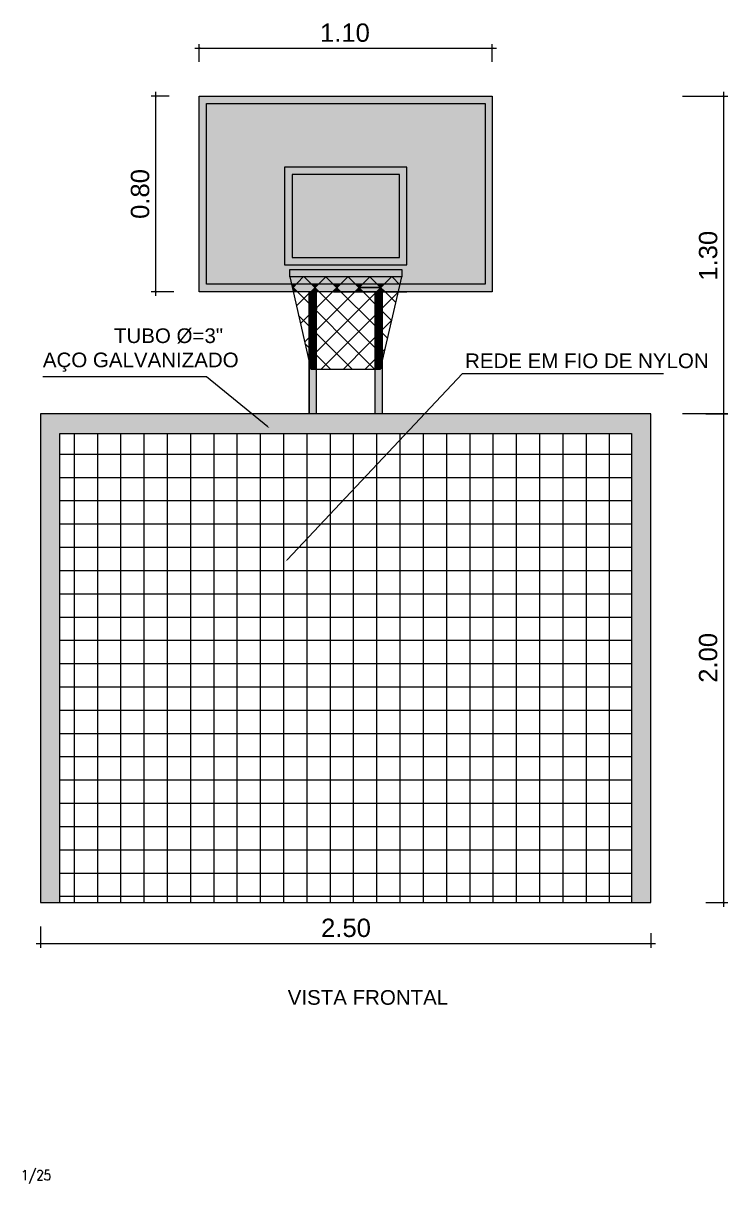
# Model space of a CAD drawing. Extents: x 3377 to 3790, y 1673 to 1846.
# Drawn here: x 3634.345 to 3637.229, y 1734.877 to 1739.627 of the extents above; entities that cross this region are included whole.
import ezdxf

# ---------------------------------------------------------------- set-up
doc = ezdxf.new("R2010")
doc.units = 0
doc.header["$LTSCALE"] = 2
for name, color, linetype in [('PDF10_0', 7, 'Continuous'), ('PDF10_A_Prancha', 7, 'Continuous'), ('PDF10_A_Texto', 7, 'Continuous'), ('PDF10_cor 1', 7, 'Continuous'), ('PDF10_COTAS', 7, 'Continuous'), ('PDF10_Text', 7, 'Continuous')]:
    doc.layers.add(name, color=color, linetype=linetype)
doc.layers.add('PDF10_13-CORTE', color=7, linetype='Continuous', true_color=0xe3e3e3)
doc.styles.add('PDF Arial', font='arial.ttf')

msp = doc.modelspace()

# ---------------------------------------------------------------- linework, layer by layer
at = {"layer": 'PDF10_0', "transparency": 33554559}
for points in [[(3635.0686, 1739.5293), (3635.0623, 1739.5208), (3635.0612, 1739.5219)], [(3635.0697, 1739.5282), (3635.0686, 1739.5293), (3635.0623, 1739.5208)], [(3636.2604, 1739.5219), (3636.2615, 1739.5208), (3636.2689, 1739.5293)], [(3636.2615, 1739.5208), (3636.2689, 1739.5293), (3636.2689, 1739.5282)], [(3634.8898, 1739.324), (3634.8908, 1739.325), (3634.8824, 1739.3324)], [(3634.8908, 1739.325), (3634.8824, 1739.3324), (3634.8834, 1739.3324)], [(3637.2151, 1739.324), (3637.2161, 1739.325), (3637.2077, 1739.3324)], [(3637.2161, 1739.325), (3637.2077, 1739.3324), (3637.2087, 1739.3324)], [(3634.8834, 1738.5323), (3634.8824, 1738.5323), (3634.8908, 1738.5249)], [(3634.8824, 1738.5323), (3634.8908, 1738.5249), (3634.8898, 1738.5249)], [(3637.2161, 1738.0253), (3637.2077, 1738.0317), (3637.2087, 1738.0327)], [(3637.2087, 1738.0327), (3637.2077, 1738.0317), (3637.2161, 1738.0253)], [(3637.2151, 1738.0242), (3637.2161, 1738.0253), (3637.2077, 1738.0317)], [(3637.2077, 1738.0317), (3637.2161, 1738.0253), (3637.2151, 1738.0242)], [(3637.2087, 1736.0323), (3637.2077, 1736.0313), (3637.2161, 1736.0249)], [(3637.2077, 1736.0313), (3637.2161, 1736.0249), (3637.2151, 1736.0239)], [(3634.4198, 1735.8641), (3634.4188, 1735.8651), (3634.4114, 1735.8566)], [(3634.4188, 1735.8651), (3634.4114, 1735.8566), (3634.4114, 1735.8566)], [(3636.9113, 1735.8566), (3636.9187, 1735.8651), (3636.9187, 1735.8641)]]:
    msp.add_solid(points, dxfattribs=at)
at = {"layer": 'PDF10_13-CORTE', "color": 7, "lineweight": 0}
for points in [[(3636.2646, 1738.528), (3635.0655, 1738.528), (3635.0655, 1739.3282), (3636.2646, 1739.3282)], [(3636.235, 1738.5587), (3635.0951, 1738.5587), (3635.0951, 1739.2986), (3636.235, 1739.2986)], [(3635.4147, 1738.6381), (3635.9154, 1738.6381), (3635.9154, 1739.0382), (3635.4147, 1739.0382)], [(3635.4454, 1738.6688), (3635.8847, 1738.6688), (3635.8847, 1739.0086), (3635.4454, 1739.0086)], [(3635.5153, 1738.528), (3635.5153, 1738.0285)], [(3636.8351, 1737.948), (3636.8351, 1736.0281), (3636.9145, 1736.0281), (3636.9145, 1738.0285), (3634.4156, 1738.0285), (3634.4156, 1736.0281), (3634.495, 1736.0281), (3634.495, 1737.948)]]:
    msp.add_lwpolyline(points, close=True, dxfattribs=at)
at = {"layer": 'PDF10_13-CORTE', "lineweight": 0}
for points in [[(3635.4486, 1738.545), (3635.4454, 1738.545), (3635.4486, 1738.545)], [(3635.4486, 1738.545), (3635.4454, 1738.545), (3635.4486, 1738.545)], [(3635.5386, 1738.545), (3635.5386, 1738.545), (3635.5386, 1738.545)], [(3635.5386, 1738.545), (3635.5386, 1738.545), (3635.5386, 1738.545)], [(3635.5386, 1738.545), (3635.5386, 1738.545), (3635.5386, 1738.545)], [(3635.5386, 1738.545), (3635.5386, 1738.545), (3635.5386, 1738.545)], [(3635.5407, 1738.5429), (3635.5386, 1738.545), (3635.5407, 1738.5429)], [(3635.6285, 1738.545), (3635.6285, 1738.545), (3635.6285, 1738.545)], [(3635.6285, 1738.545), (3635.6285, 1738.545), (3635.6285, 1738.545)], [(3635.6285, 1738.545), (3635.6285, 1738.545), (3635.6285, 1738.545)], [(3635.6285, 1738.545), (3635.6285, 1738.545), (3635.6285, 1738.545)], [(3635.6306, 1738.5429), (3635.6285, 1738.545), (3635.6306, 1738.5429)], [(3635.8085, 1738.545), (3635.7185, 1738.545), (3635.8085, 1738.545)], [(3635.8085, 1738.545), (3635.8085, 1738.545), (3635.8085, 1738.545)], [(3635.8085, 1738.545), (3635.8085, 1738.545), (3635.8085, 1738.545)], [(3635.8085, 1738.545), (3635.8085, 1738.545), (3635.8085, 1738.545)], [(3635.8085, 1738.545), (3635.8085, 1738.545), (3635.8085, 1738.545)], [(3635.8106, 1738.5429), (3635.8085, 1738.545), (3635.8106, 1738.5429)], [(3635.5449, 1738.4561), (3635.5449, 1738.4624), (3635.5449, 1738.4561)], [(3635.8085, 1738.4561), (3635.7852, 1738.4783), (3635.8085, 1738.4561)], [(3635.8148, 1738.4487), (3635.8021, 1738.4487), (3635.8148, 1738.4487)], [(3635.5386, 1738.2751), (3635.5153, 1738.2984), (3635.5386, 1738.2751)], [(3635.5449, 1738.2687), (3635.5322, 1738.2687), (3635.5449, 1738.2687)], [(3635.8148, 1738.2687), (3635.8021, 1738.2687), (3635.8148, 1738.2687)], [(3635.8148, 1738.2751), (3635.8148, 1738.2814), (3635.8148, 1738.2751)]]:
    msp.add_lwpolyline(points, dxfattribs=at)
for points in [[(3635.4486, 1738.545), (3635.4486, 1738.545), (3635.4486, 1738.545)], [(3635.5386, 1738.545), (3635.5386, 1738.545), (3635.5386, 1738.545)], [(3635.5386, 1738.545), (3635.5386, 1738.545), (3635.5386, 1738.545)], [(3635.6285, 1738.545), (3635.6285, 1738.545), (3635.6285, 1738.545)], [(3635.6285, 1738.545), (3635.6285, 1738.545), (3635.6285, 1738.545)], [(3635.8085, 1738.545), (3635.8085, 1738.545), (3635.8085, 1738.545)], [(3635.8085, 1738.545), (3635.8085, 1738.545), (3635.8085, 1738.545)], [(3635.5449, 1738.4624), (3635.5449, 1738.4624), (3635.5449, 1738.4624)], [(3635.7852, 1738.4783), (3635.7852, 1738.4783), (3635.7852, 1738.4783)], [(3635.8148, 1738.4487), (3635.8148, 1738.4487), (3635.8148, 1738.4487)], [(3635.5153, 1738.2984), (3635.5153, 1738.2984), (3635.5153, 1738.2984)], [(3635.5153, 1738.2518), (3635.5153, 1738.2518), (3635.5153, 1738.2518)], [(3635.8148, 1738.2687), (3635.8148, 1738.2687), (3635.8148, 1738.2687)]]:
    msp.add_lwpolyline(points, close=True, dxfattribs=at)
at = {"layer": 'PDF10_13-CORTE', "color": 7, "lineweight": 0}
for points in [[(3635.5449, 1738.0285), (3635.5449, 1738.528)], [(3635.6148, 1738.528), (3635.9154, 1738.528)], [(3635.7852, 1738.0285), (3635.7852, 1738.528)], [(3635.8148, 1738.0285), (3635.8148, 1738.528)], [(3634.5543, 1736.0281), (3634.5543, 1737.948)], [(3634.6495, 1736.0281), (3634.6495, 1737.948)], [(3634.7448, 1736.0281), (3634.7448, 1737.948)], [(3634.84, 1736.0281), (3634.84, 1737.948)], [(3634.9353, 1736.0281), (3634.9353, 1737.948)], [(3635.0305, 1736.0281), (3635.0305, 1737.948)], [(3635.1258, 1736.0281), (3635.1258, 1737.948)], [(3635.221, 1736.0281), (3635.221, 1737.948)], [(3635.3163, 1736.0281), (3635.3163, 1737.948)], [(3635.4116, 1736.0281), (3635.4116, 1737.948)], [(3635.5068, 1736.0281), (3635.5068, 1737.948)], [(3635.6021, 1736.0281), (3635.6021, 1737.948)], [(3635.6973, 1736.0281), (3635.6973, 1737.948)], [(3635.7926, 1736.0281), (3635.7926, 1737.948)], [(3635.8878, 1736.0281), (3635.8878, 1737.948)], [(3635.9831, 1736.0281), (3635.9831, 1737.948)], [(3636.0784, 1736.0281), (3636.0784, 1737.948)], [(3636.1736, 1736.0281), (3636.1736, 1737.948)], [(3636.2689, 1736.0281), (3636.2689, 1737.948)], [(3636.3641, 1736.0281), (3636.3641, 1737.948)], [(3636.4594, 1736.0281), (3636.4594, 1737.948)], [(3636.5546, 1736.0281), (3636.5546, 1737.948)], [(3636.6499, 1736.0281), (3636.6499, 1737.948)], [(3636.7451, 1736.0281), (3636.7451, 1737.948)], [(3636.8351, 1737.8623), (3634.495, 1737.8623)], [(3636.8351, 1737.7671), (3634.495, 1737.7671)], [(3636.8351, 1737.6718), (3634.495, 1737.6718)], [(3636.8351, 1737.5765), (3634.495, 1737.5765)], [(3636.8351, 1737.4813), (3634.495, 1737.4813)], [(3636.8351, 1737.386), (3634.495, 1737.386)], [(3636.8351, 1737.2908), (3634.495, 1737.2908)], [(3636.8351, 1737.1955), (3634.495, 1737.1955)], [(3636.8351, 1737.1003), (3634.495, 1737.1003)], [(3636.8351, 1737.005), (3634.495, 1737.005)], [(3636.8351, 1736.9098), (3634.495, 1736.9098)], [(3636.8351, 1736.8145), (3634.495, 1736.8145)], [(3636.8351, 1736.7192), (3634.495, 1736.7192)], [(3636.8351, 1736.624), (3634.495, 1736.624)], [(3636.8351, 1736.5287), (3634.495, 1736.5287)], [(3636.8351, 1736.4335), (3634.495, 1736.4335)], [(3636.8351, 1736.3382), (3634.495, 1736.3382)], [(3636.8351, 1736.243), (3634.495, 1736.243)], [(3636.8351, 1736.1477), (3634.495, 1736.1477)], [(3636.8351, 1736.0525), (3634.495, 1736.0525)], [(3634.495, 1736.0281), (3636.8351, 1736.0281)]]:
    msp.add_lwpolyline(points, dxfattribs=at)
at = {"layer": 'PDF10_13-CORTE', "transparency": 33554559}
for points in [[(3636.2646, 1739.3282), (3635.0655, 1739.3282), (3636.2646, 1739.2986)], [(3635.0655, 1739.3282), (3636.2646, 1739.2986), (3635.0655, 1739.2986)], [(3635.0951, 1739.2986), (3635.0655, 1739.2986), (3635.0951, 1738.5587)], [(3635.0655, 1739.2986), (3635.0951, 1738.5587), (3635.0655, 1738.5587)], [(3636.235, 1739.2986), (3635.0951, 1739.2986), (3636.235, 1738.5587)], [(3635.0951, 1739.2986), (3636.235, 1738.5587), (3635.0951, 1738.5587)], [(3636.2646, 1739.2986), (3636.235, 1739.2986), (3636.2646, 1738.5587)], [(3636.235, 1739.2986), (3636.2646, 1738.5587), (3636.235, 1738.5587)], [(3635.4433, 1738.5587), (3635.0655, 1738.5587), (3635.4454, 1738.5482)], [(3635.0655, 1738.5587), (3635.4454, 1738.5482), (3635.0655, 1738.5482)], [(3635.4454, 1738.5482), (3635.0655, 1738.5482), (3635.4454, 1738.546)], [(3635.0655, 1738.5482), (3635.4454, 1738.546), (3635.0655, 1738.546)], [(3635.4454, 1738.546), (3635.0655, 1738.546), (3635.4454, 1738.545)], [(3635.0655, 1738.546), (3635.4454, 1738.545), (3635.0655, 1738.545)], [(3635.0655, 1738.545), (3635.4454, 1738.545), (3635.4454, 1738.545)], [(3635.4454, 1738.545), (3635.4454, 1738.545), (3635.0655, 1738.545)], [(3635.4465, 1738.545), (3635.4465, 1738.545), (3635.0655, 1738.545)], [(3635.4465, 1738.545), (3635.0655, 1738.545), (3635.4454, 1738.545)], [(3635.4465, 1738.545), (3635.0655, 1738.545), (3635.4465, 1738.5429)], [(3635.0655, 1738.545), (3635.4465, 1738.5429), (3635.0655, 1738.5429)], [(3635.4465, 1738.5429), (3635.0655, 1738.5429), (3635.4497, 1738.528)], [(3635.0655, 1738.5429), (3635.4497, 1738.528), (3635.0655, 1738.528)], [(3635.4613, 1738.5587), (3635.4433, 1738.5587), (3635.4592, 1738.5566)], [(3635.4433, 1738.5587), (3635.4592, 1738.5566), (3635.4433, 1738.5566)], [(3635.4592, 1738.5566), (3635.4433, 1738.5566), (3635.4518, 1738.5482)], [(3635.4433, 1738.5566), (3635.4518, 1738.5482), (3635.4454, 1738.5482)], [(3635.4454, 1738.5482), (3635.4486, 1738.546), (3635.4454, 1738.546)], [(3635.4518, 1738.5482), (3635.4454, 1738.5482), (3635.4497, 1738.546)], [(3635.4454, 1738.5482), (3635.4497, 1738.546), (3635.4486, 1738.546)], [(3635.4486, 1738.546), (3635.4454, 1738.546), (3635.4486, 1738.545)], [(3635.4454, 1738.546), (3635.4486, 1738.545), (3635.4454, 1738.545)], [(3635.4454, 1738.545), (3635.4486, 1738.545), (3635.4486, 1738.545)], [(3635.4486, 1738.545), (3635.4486, 1738.545), (3635.4454, 1738.545)], [(3635.4454, 1738.545), (3635.4486, 1738.545), (3635.4486, 1738.545)], [(3635.4454, 1738.545), (3635.4486, 1738.545), (3635.4465, 1738.545)], [(3635.4465, 1738.545), (3635.4486, 1738.545), (3635.4465, 1738.5429)], [(3635.4486, 1738.545), (3635.4465, 1738.5429), (3635.4507, 1738.5429)], [(3635.4507, 1738.5429), (3635.4465, 1738.5429), (3635.4655, 1738.528)], [(3635.4465, 1738.5429), (3635.4655, 1738.528), (3635.4497, 1738.528)], [(3635.4497, 1738.546), (3635.5386, 1738.545), (3635.4486, 1738.545)], [(3635.4486, 1738.545), (3635.4486, 1738.545), (3635.4486, 1738.546)], [(3635.4486, 1738.545), (3635.4486, 1738.546), (3635.4497, 1738.546)], [(3635.4486, 1738.545), (3635.5386, 1738.545), (3635.5386, 1738.545)], [(3635.5386, 1738.545), (3635.5386, 1738.545), (3635.4486, 1738.545)], [(3635.4486, 1738.545), (3635.5386, 1738.545), (3635.5386, 1738.545)], [(3635.5386, 1738.545), (3635.5386, 1738.545), (3635.4486, 1738.545)], [(3635.4486, 1738.545), (3635.5386, 1738.545), (3635.5386, 1738.545)], [(3635.5386, 1738.545), (3635.5386, 1738.545), (3635.4486, 1738.545)], [(3635.5386, 1738.545), (3635.4486, 1738.545), (3635.5354, 1738.5429)], [(3635.4486, 1738.545), (3635.5354, 1738.5429), (3635.4507, 1738.5429)], [(3635.4518, 1738.5482), (3635.5375, 1738.546), (3635.4497, 1738.546)], [(3635.5375, 1738.546), (3635.4497, 1738.546), (3635.5386, 1738.545)], [(3635.5354, 1738.5429), (3635.4507, 1738.5429), (3635.5216, 1738.528)], [(3635.4507, 1738.5429), (3635.5216, 1738.528), (3635.4655, 1738.528)], [(3635.4592, 1738.5566), (3635.5354, 1738.5482), (3635.4518, 1738.5482)], [(3635.5354, 1738.5482), (3635.4518, 1738.5482), (3635.5375, 1738.546)], [(3635.4613, 1738.5587), (3635.5269, 1738.5566), (3635.4592, 1738.5566)], [(3635.5269, 1738.5566), (3635.4592, 1738.5566), (3635.5354, 1738.5482)], [(3635.5248, 1738.5587), (3635.4613, 1738.5587), (3635.5269, 1738.5566)], [(3635.5354, 1738.5429), (3635.5555, 1738.528), (3635.5216, 1738.528)], [(3635.5513, 1738.5587), (3635.5248, 1738.5587), (3635.5492, 1738.5566)], [(3635.5248, 1738.5587), (3635.5492, 1738.5566), (3635.5269, 1738.5566)], [(3635.5492, 1738.5566), (3635.5269, 1738.5566), (3635.5417, 1738.5482)], [(3635.5269, 1738.5566), (3635.5417, 1738.5482), (3635.5354, 1738.5482)], [(3635.5417, 1738.5482), (3635.5354, 1738.5482), (3635.5386, 1738.546)], [(3635.5354, 1738.5482), (3635.5386, 1738.546), (3635.5375, 1738.546)], [(3635.5386, 1738.545), (3635.5407, 1738.5429), (3635.5354, 1738.5429)], [(3635.5407, 1738.5429), (3635.5354, 1738.5429), (3635.5555, 1738.528)], [(3635.5386, 1738.545), (3635.5386, 1738.545), (3635.5375, 1738.546)], [(3635.5386, 1738.545), (3635.5375, 1738.546), (3635.5386, 1738.546)], [(3635.5417, 1738.5482), (3635.6285, 1738.546), (3635.5386, 1738.546)], [(3635.6285, 1738.546), (3635.5386, 1738.546), (3635.6285, 1738.545)], [(3635.5386, 1738.546), (3635.6285, 1738.545), (3635.5386, 1738.545)], [(3635.5386, 1738.545), (3635.6285, 1738.545), (3635.6285, 1738.545)], [(3635.6285, 1738.545), (3635.6285, 1738.545), (3635.5386, 1738.545)], [(3635.5386, 1738.545), (3635.6285, 1738.545), (3635.6285, 1738.545)], [(3635.6285, 1738.545), (3635.6285, 1738.545), (3635.5386, 1738.545)], [(3635.5386, 1738.545), (3635.6285, 1738.545), (3635.6285, 1738.545)], [(3635.6285, 1738.545), (3635.6285, 1738.545), (3635.5386, 1738.545)], [(3635.5386, 1738.545), (3635.6285, 1738.545), (3635.6285, 1738.545)], [(3635.6285, 1738.545), (3635.6285, 1738.545), (3635.5386, 1738.545)], [(3635.6285, 1738.545), (3635.5386, 1738.545), (3635.6254, 1738.5429)], [(3635.5386, 1738.545), (3635.6254, 1738.5429), (3635.5407, 1738.5429)], [(3635.6254, 1738.5429), (3635.5407, 1738.5429), (3635.6116, 1738.528)], [(3635.5407, 1738.5429), (3635.6116, 1738.528), (3635.5555, 1738.528)], [(3635.5492, 1738.5566), (3635.6254, 1738.5482), (3635.5417, 1738.5482)], [(3635.6254, 1738.5482), (3635.5417, 1738.5482), (3635.6285, 1738.546)], [(3635.5513, 1738.5587), (3635.6169, 1738.5566), (3635.5492, 1738.5566)], [(3635.6169, 1738.5566), (3635.5492, 1738.5566), (3635.6254, 1738.5482)], [(3635.6148, 1738.5587), (3635.5513, 1738.5587), (3635.6169, 1738.5566)], [(3635.6254, 1738.5429), (3635.6455, 1738.528), (3635.6116, 1738.528)], [(3635.6412, 1738.5587), (3635.6148, 1738.5587), (3635.6391, 1738.5566)], [(3635.6148, 1738.5587), (3635.6391, 1738.5566), (3635.6169, 1738.5566)], [(3635.6391, 1738.5566), (3635.6169, 1738.5566), (3635.6317, 1738.5482)], [(3635.6169, 1738.5566), (3635.6317, 1738.5482), (3635.6254, 1738.5482)], [(3635.6285, 1738.546), (3635.6285, 1738.546), (3635.6254, 1738.5482)], [(3635.6285, 1738.546), (3635.6254, 1738.5482), (3635.6317, 1738.5482)], [(3635.6285, 1738.545), (3635.6306, 1738.5429), (3635.6254, 1738.5429)], [(3635.6306, 1738.5429), (3635.6254, 1738.5429), (3635.6455, 1738.528)], [(3635.6317, 1738.5482), (3635.7185, 1738.546), (3635.6285, 1738.546)], [(3635.7185, 1738.546), (3635.6285, 1738.546), (3635.7185, 1738.545)], [(3635.6285, 1738.546), (3635.7185, 1738.545), (3635.6285, 1738.545)], [(3635.6285, 1738.546), (3635.6285, 1738.545), (3635.6285, 1738.545)], [(3635.6285, 1738.545), (3635.6285, 1738.545), (3635.6285, 1738.546)], [(3635.6285, 1738.545), (3635.7185, 1738.545), (3635.7185, 1738.545)], [(3635.7185, 1738.545), (3635.7185, 1738.545), (3635.6285, 1738.545)], [(3635.6285, 1738.545), (3635.7185, 1738.545), (3635.7185, 1738.545)], [(3635.7185, 1738.545), (3635.7185, 1738.545), (3635.6285, 1738.545)], [(3635.6285, 1738.545), (3635.7185, 1738.545), (3635.7185, 1738.545)], [(3635.7185, 1738.545), (3635.7185, 1738.545), (3635.6285, 1738.545)], [(3635.7185, 1738.545), (3635.6285, 1738.545), (3635.7164, 1738.5429)], [(3635.6285, 1738.545), (3635.7164, 1738.5429), (3635.6306, 1738.5429)], [(3635.7164, 1738.5429), (3635.6306, 1738.5429), (3635.7016, 1738.528)], [(3635.6306, 1738.5429), (3635.7016, 1738.528), (3635.6455, 1738.528)], [(3635.6412, 1738.5587), (3635.7164, 1738.5482), (3635.6317, 1738.5482)], [(3635.7164, 1738.5482), (3635.6317, 1738.5482), (3635.7185, 1738.546)], [(3635.7058, 1738.5587), (3635.6412, 1738.5587), (3635.7164, 1738.5482)], [(3635.7164, 1738.5429), (3635.7354, 1738.528), (3635.7016, 1738.528)], [(3635.7323, 1738.5587), (3635.7058, 1738.5587), (3635.7217, 1738.5482)], [(3635.7058, 1738.5587), (3635.7217, 1738.5482), (3635.7164, 1738.5482)], [(3635.7164, 1738.5482), (3635.7217, 1738.5482), (3635.7185, 1738.546)], [(3635.7185, 1738.545), (3635.7217, 1738.5429), (3635.7164, 1738.5429)], [(3635.7217, 1738.5429), (3635.7164, 1738.5429), (3635.7354, 1738.528)], [(3635.7217, 1738.5482), (3635.8085, 1738.546), (3635.7185, 1738.546)], [(3635.7185, 1738.546), (3635.7185, 1738.545), (3635.7185, 1738.545)], [(3635.8085, 1738.546), (3635.7185, 1738.546), (3635.8085, 1738.545)], [(3635.7185, 1738.546), (3635.8085, 1738.545), (3635.7185, 1738.545)], [(3635.7185, 1738.545), (3635.8085, 1738.545), (3635.7196, 1738.545)], [(3635.7185, 1738.545), (3635.7196, 1738.545), (3635.7196, 1738.545)], [(3635.7196, 1738.545), (3635.7196, 1738.545), (3635.7185, 1738.545)], [(3635.7185, 1738.545), (3635.7196, 1738.545), (3635.7196, 1738.545)], [(3635.7196, 1738.545), (3635.7196, 1738.545), (3635.7185, 1738.545)], [(3635.7196, 1738.545), (3635.7185, 1738.545), (3635.7217, 1738.5429)], [(3635.7196, 1738.545), (3635.8085, 1738.545), (3635.8085, 1738.545)], [(3635.8085, 1738.545), (3635.8085, 1738.545), (3635.7196, 1738.545)], [(3635.7196, 1738.545), (3635.8085, 1738.545), (3635.8085, 1738.545)], [(3635.8085, 1738.545), (3635.8085, 1738.545), (3635.7196, 1738.545)], [(3635.7196, 1738.545), (3635.8085, 1738.545), (3635.8085, 1738.545)], [(3635.8085, 1738.545), (3635.8085, 1738.545), (3635.7196, 1738.545)], [(3635.8085, 1738.545), (3635.7196, 1738.545), (3635.8063, 1738.5429)], [(3635.7196, 1738.545), (3635.8063, 1738.5429), (3635.7217, 1738.5429)], [(3635.7291, 1738.5566), (3635.8053, 1738.5482), (3635.7217, 1738.5482)], [(3635.8053, 1738.5482), (3635.7217, 1738.5482), (3635.8085, 1738.546)], [(3635.8063, 1738.5429), (3635.7217, 1738.5429), (3635.7915, 1738.528)], [(3635.7217, 1738.5429), (3635.7915, 1738.528), (3635.7354, 1738.528)], [(3635.7323, 1738.5587), (3635.7968, 1738.5566), (3635.7291, 1738.5566)], [(3635.7968, 1738.5566), (3635.7291, 1738.5566), (3635.8053, 1738.5482)], [(3635.7947, 1738.5587), (3635.7323, 1738.5587), (3635.7968, 1738.5566)], [(3635.8063, 1738.5429), (3635.8254, 1738.528), (3635.7915, 1738.528)], [(3635.8222, 1738.5587), (3635.7947, 1738.5587), (3635.819, 1738.5566)], [(3635.7947, 1738.5587), (3635.819, 1738.5566), (3635.7968, 1738.5566)], [(3635.8085, 1738.545), (3635.8085, 1738.545), (3635.7968, 1738.5566)], [(3635.8085, 1738.545), (3635.7968, 1738.5566), (3635.819, 1738.5566)], [(3635.8085, 1738.545), (3635.8106, 1738.5429), (3635.8063, 1738.5429)], [(3635.8106, 1738.5429), (3635.8063, 1738.5429), (3635.8254, 1738.528)], [(3635.8116, 1738.5482), (3635.8847, 1738.545), (3635.8085, 1738.545)], [(3635.8085, 1738.545), (3635.8847, 1738.545), (3635.8847, 1738.545)], [(3635.8847, 1738.545), (3635.8847, 1738.545), (3635.8085, 1738.545)], [(3635.8085, 1738.545), (3635.8847, 1738.545), (3635.8847, 1738.545)], [(3635.8847, 1738.545), (3635.8847, 1738.545), (3635.8085, 1738.545)], [(3635.8085, 1738.545), (3635.8847, 1738.545), (3635.8847, 1738.545)], [(3635.8847, 1738.545), (3635.8847, 1738.545), (3635.8085, 1738.545)], [(3635.8836, 1738.545), (3635.8836, 1738.545), (3635.8085, 1738.545)], [(3635.8836, 1738.545), (3635.8085, 1738.545), (3635.8847, 1738.545)], [(3635.8836, 1738.545), (3635.8085, 1738.545), (3635.8836, 1738.5429)], [(3635.8085, 1738.545), (3635.8836, 1738.5429), (3635.8106, 1738.5429)], [(3635.8836, 1738.5429), (3635.8106, 1738.5429), (3635.8804, 1738.528)], [(3635.8106, 1738.5429), (3635.8804, 1738.528), (3635.8254, 1738.528)], [(3635.819, 1738.5566), (3635.8847, 1738.5482), (3635.8116, 1738.5482)], [(3635.8847, 1738.5482), (3635.8116, 1738.5482), (3635.8847, 1738.545)], [(3635.8222, 1738.5587), (3635.8868, 1738.5566), (3635.819, 1738.5566)], [(3635.8868, 1738.5566), (3635.819, 1738.5566), (3635.8847, 1738.5482)], [(3635.8847, 1738.5587), (3635.8222, 1738.5587), (3635.8868, 1738.5566)], [(3635.8847, 1738.5482), (3636.2646, 1738.528), (3635.8804, 1738.528)], [(3635.8868, 1738.5566), (3636.2646, 1738.5482), (3635.8847, 1738.5482)], [(3636.2646, 1738.5482), (3635.8847, 1738.5482), (3636.2646, 1738.528)], [(3636.2646, 1738.5587), (3635.8868, 1738.5587), (3636.2646, 1738.5566)], [(3635.8868, 1738.5587), (3636.2646, 1738.5566), (3635.8868, 1738.5566)], [(3636.2646, 1738.5566), (3635.8868, 1738.5566), (3636.2646, 1738.5482)], [(3635.5153, 1738.528), (3635.5216, 1738.528), (3635.5153, 1738.5228)], [(3635.5216, 1738.528), (3635.5449, 1738.5228), (3635.5153, 1738.5228)], [(3635.5449, 1738.5228), (3635.5153, 1738.5228), (3635.5449, 1738.4783)], [(3635.5153, 1738.5228), (3635.5449, 1738.4783), (3635.5153, 1738.4783)], [(3635.5449, 1738.528), (3635.5216, 1738.528), (3635.5449, 1738.5228)], [(3635.7915, 1738.528), (3635.8148, 1738.5228), (3635.7852, 1738.5228)], [(3635.7852, 1738.5228), (3635.7852, 1738.5228), (3635.7852, 1738.528)], [(3635.7852, 1738.5228), (3635.7852, 1738.528), (3635.7915, 1738.528)], [(3635.7852, 1738.5228), (3635.7852, 1738.5217), (3635.7852, 1738.5217)], [(3635.8148, 1738.5228), (3635.7852, 1738.5228), (3635.8148, 1738.5217)], [(3635.7852, 1738.5228), (3635.8148, 1738.5217), (3635.7852, 1738.5217)], [(3635.8148, 1738.5217), (3635.7852, 1738.5217), (3635.8148, 1738.4783)], [(3635.7852, 1738.5217), (3635.8148, 1738.4783), (3635.7852, 1738.4783)], [(3635.8148, 1738.528), (3635.7915, 1738.528), (3635.8148, 1738.5228)], [(3635.5153, 1738.4783), (3635.5312, 1738.4624), (3635.5153, 1738.4624)], [(3635.5449, 1738.4783), (3635.5153, 1738.4783), (3635.5449, 1738.4624)], [(3635.5153, 1738.4783), (3635.5449, 1738.4624), (3635.5312, 1738.4624)], [(3635.5153, 1738.4624), (3635.5312, 1738.4624), (3635.5312, 1738.4624)], [(3635.5312, 1738.4624), (3635.5312, 1738.4624), (3635.5153, 1738.4624)], [(3635.5312, 1738.4624), (3635.5153, 1738.4624), (3635.5386, 1738.4561)], [(3635.5153, 1738.4624), (3635.5386, 1738.4561), (3635.5153, 1738.4561)], [(3635.5386, 1738.4561), (3635.5153, 1738.4561), (3635.5375, 1738.455)], [(3635.5153, 1738.4561), (3635.5375, 1738.455), (3635.5153, 1738.455)], [(3635.5375, 1738.455), (3635.5153, 1738.455), (3635.5312, 1738.4487)], [(3635.5153, 1738.455), (3635.5312, 1738.4487), (3635.5153, 1738.4487)], [(3635.5153, 1738.4487), (3635.5312, 1738.4487), (3635.5153, 1738.4328)], [(3635.5312, 1738.4487), (3635.5449, 1738.4328), (3635.5153, 1738.4328)], [(3635.5449, 1738.4624), (3635.5312, 1738.4624), (3635.5386, 1738.4561)], [(3635.5312, 1738.4624), (3635.5449, 1738.4624), (3635.5449, 1738.4624)], [(3635.5449, 1738.4624), (3635.5449, 1738.4624), (3635.5312, 1738.4624)], [(3635.5375, 1738.455), (3635.5449, 1738.4487), (3635.5312, 1738.4487)], [(3635.5312, 1738.4487), (3635.5449, 1738.4487), (3635.5449, 1738.4487)], [(3635.5449, 1738.4487), (3635.5449, 1738.4487), (3635.5312, 1738.4487)], [(3635.5449, 1738.4487), (3635.5312, 1738.4487), (3635.5449, 1738.4328)], [(3635.5386, 1738.4561), (3635.5386, 1738.455), (3635.5375, 1738.455)], [(3635.5386, 1738.455), (3635.5375, 1738.455), (3635.5449, 1738.4487)], [(3635.5449, 1738.4624), (3635.5449, 1738.4561), (3635.5386, 1738.4561)], [(3635.5449, 1738.4561), (3635.5386, 1738.4561), (3635.5449, 1738.455)], [(3635.5386, 1738.4561), (3635.5449, 1738.455), (3635.5386, 1738.455)], [(3635.5386, 1738.455), (3635.5449, 1738.455), (3635.5449, 1738.4487)], [(3635.7852, 1738.4783), (3635.8148, 1738.4783), (3635.8148, 1738.4783)], [(3635.8148, 1738.4783), (3635.8148, 1738.4783), (3635.7852, 1738.4783)], [(3635.8148, 1738.4783), (3635.7852, 1738.4783), (3635.8148, 1738.4624)], [(3635.7852, 1738.4783), (3635.8148, 1738.4624), (3635.8021, 1738.4624)], [(3635.7852, 1738.4783), (3635.8085, 1738.4561), (3635.7852, 1738.4561)], [(3635.8085, 1738.4561), (3635.7852, 1738.4561), (3635.8085, 1738.455)], [(3635.7852, 1738.4561), (3635.8085, 1738.455), (3635.7852, 1738.455)], [(3635.8085, 1738.455), (3635.7852, 1738.455), (3635.8021, 1738.4487)], [(3635.7852, 1738.455), (3635.8021, 1738.4487), (3635.7852, 1738.4487)], [(3635.8011, 1738.4487), (3635.8011, 1738.4487), (3635.7852, 1738.4487)], [(3635.8011, 1738.4487), (3635.7852, 1738.4487), (3635.8021, 1738.4487)], [(3635.8011, 1738.4487), (3635.7852, 1738.4487), (3635.7862, 1738.4328)], [(3635.7852, 1738.4487), (3635.7862, 1738.4328), (3635.7852, 1738.4328)], [(3635.8011, 1738.4487), (3635.8148, 1738.4328), (3635.7862, 1738.4328)], [(3635.8021, 1738.4487), (3635.8148, 1738.4487), (3635.8011, 1738.4487)], [(3635.8148, 1738.4487), (3635.8011, 1738.4487), (3635.8148, 1738.4328)], [(3635.8085, 1738.4561), (3635.8085, 1738.4561), (3635.8021, 1738.4624)], [(3635.8085, 1738.4561), (3635.8021, 1738.4624), (3635.8148, 1738.4624)], [(3635.8085, 1738.455), (3635.8148, 1738.4487), (3635.8021, 1738.4487)], [(3635.8148, 1738.4624), (3635.8148, 1738.4561), (3635.8085, 1738.4561)], [(3635.8085, 1738.4561), (3635.8085, 1738.455), (3635.8085, 1738.455)], [(3635.8148, 1738.4561), (3635.8085, 1738.4561), (3635.8148, 1738.455)], [(3635.8085, 1738.4561), (3635.8148, 1738.455), (3635.8085, 1738.455)], [(3635.8148, 1738.455), (3635.8085, 1738.455), (3635.8148, 1738.4487)], [(3635.8085, 1738.455), (3635.8148, 1738.4487), (3635.8148, 1738.4487)], [(3635.5449, 1738.4328), (3635.5153, 1738.4328), (3635.5449, 1738.3883)], [(3635.5153, 1738.4328), (3635.5449, 1738.3883), (3635.5153, 1738.3883)], [(3635.7852, 1738.4328), (3635.7862, 1738.4328), (3635.7852, 1738.4317)], [(3635.7862, 1738.4328), (3635.8148, 1738.4317), (3635.7852, 1738.4317)], [(3635.8148, 1738.4317), (3635.7852, 1738.4317), (3635.8148, 1738.3894)], [(3635.7852, 1738.4317), (3635.8148, 1738.3894), (3635.7852, 1738.3894)], [(3635.8148, 1738.4328), (3635.7862, 1738.4328), (3635.8148, 1738.4317)], [(3635.5153, 1738.3883), (3635.5301, 1738.3735), (3635.5153, 1738.3735)], [(3635.5449, 1738.3883), (3635.5153, 1738.3883), (3635.5449, 1738.3735)], [(3635.5153, 1738.3883), (3635.5449, 1738.3735), (3635.5301, 1738.3735)], [(3635.5301, 1738.3735), (3635.5153, 1738.3735), (3635.5312, 1738.3714)], [(3635.5153, 1738.3735), (3635.5312, 1738.3714), (3635.5153, 1738.3714)], [(3635.5312, 1738.3714), (3635.5153, 1738.3714), (3635.5375, 1738.3661)], [(3635.5153, 1738.3714), (3635.5375, 1738.3661), (3635.5153, 1738.3661)], [(3635.5375, 1738.3661), (3635.5153, 1738.3661), (3635.5386, 1738.3651)], [(3635.5153, 1738.3661), (3635.5386, 1738.3651), (3635.5153, 1738.3651)], [(3635.5386, 1738.3651), (3635.5153, 1738.3651), (3635.5333, 1738.3598)], [(3635.5153, 1738.3651), (3635.5333, 1738.3598), (3635.5153, 1738.3598)], [(3635.5333, 1738.3598), (3635.5153, 1738.3598), (3635.5312, 1738.3576)], [(3635.5153, 1738.3598), (3635.5312, 1738.3576), (3635.5153, 1738.3576)], [(3635.5312, 1738.3576), (3635.5153, 1738.3576), (3635.5163, 1738.3428)], [(3635.5153, 1738.3576), (3635.5163, 1738.3428), (3635.5153, 1738.3428)], [(3635.5312, 1738.3576), (3635.5449, 1738.3428), (3635.5163, 1738.3428)], [(3635.5449, 1738.3735), (3635.5301, 1738.3735), (3635.5449, 1738.3714)], [(3635.5301, 1738.3735), (3635.5449, 1738.3714), (3635.5312, 1738.3714)], [(3635.5449, 1738.3714), (3635.5312, 1738.3714), (3635.5396, 1738.3661)], [(3635.5312, 1738.3714), (3635.5396, 1738.3661), (3635.5375, 1738.3661)], [(3635.5333, 1738.3598), (3635.5449, 1738.3576), (3635.5312, 1738.3576)], [(3635.5449, 1738.3576), (3635.5312, 1738.3576), (3635.5449, 1738.3428)], [(3635.5386, 1738.3651), (3635.5439, 1738.3598), (3635.5333, 1738.3598)], [(3635.5439, 1738.3598), (3635.5333, 1738.3598), (3635.5449, 1738.3576)], [(3635.5375, 1738.3661), (3635.5396, 1738.3661), (3635.5386, 1738.3651)], [(3635.5396, 1738.3661), (3635.5449, 1738.3651), (3635.5386, 1738.3651)], [(3635.5449, 1738.3651), (3635.5386, 1738.3651), (3635.5449, 1738.3598)], [(3635.5386, 1738.3651), (3635.5449, 1738.3598), (3635.5439, 1738.3598)], [(3635.5449, 1738.3714), (3635.5449, 1738.3661), (3635.5396, 1738.3661)], [(3635.5449, 1738.3661), (3635.5396, 1738.3661), (3635.5449, 1738.3651)], [(3635.5439, 1738.3598), (3635.5449, 1738.3598), (3635.5449, 1738.3576)], [(3635.7852, 1738.3894), (3635.7862, 1738.3883), (3635.7852, 1738.3883)], [(3635.8148, 1738.3894), (3635.7852, 1738.3894), (3635.8148, 1738.3883)], [(3635.7852, 1738.3894), (3635.8148, 1738.3883), (3635.7862, 1738.3883)], [(3635.7862, 1738.3883), (3635.7852, 1738.3883), (3635.8011, 1738.3735)], [(3635.7852, 1738.3883), (3635.8011, 1738.3735), (3635.7852, 1738.3735)], [(3635.8011, 1738.3735), (3635.7852, 1738.3735), (3635.8032, 1738.3714)], [(3635.7852, 1738.3735), (3635.8032, 1738.3714), (3635.7852, 1738.3714)], [(3635.8032, 1738.3714), (3635.7852, 1738.3714), (3635.8085, 1738.3661)], [(3635.7852, 1738.3714), (3635.8085, 1738.3661), (3635.7852, 1738.3661)], [(3635.8085, 1738.3661), (3635.7852, 1738.3661), (3635.8074, 1738.3651)], [(3635.7852, 1738.3661), (3635.8074, 1738.3651), (3635.7852, 1738.3651)], [(3635.8074, 1738.3651), (3635.7852, 1738.3651), (3635.8021, 1738.3598)], [(3635.7852, 1738.3651), (3635.8021, 1738.3598), (3635.7852, 1738.3598)], [(3635.8021, 1738.3598), (3635.7852, 1738.3598), (3635.8, 1738.3576)], [(3635.7852, 1738.3598), (3635.8, 1738.3576), (3635.7852, 1738.3576)], [(3635.7852, 1738.3576), (3635.8, 1738.3576), (3635.7852, 1738.3428)], [(3635.8, 1738.3576), (3635.8148, 1738.3428), (3635.7852, 1738.3428)], [(3635.8148, 1738.3883), (3635.7862, 1738.3883), (3635.8148, 1738.3735)], [(3635.7862, 1738.3883), (3635.8148, 1738.3735), (3635.8011, 1738.3735)], [(3635.8021, 1738.3598), (3635.8148, 1738.3576), (3635.8, 1738.3576)], [(3635.8148, 1738.3576), (3635.8, 1738.3576), (3635.8148, 1738.3428)], [(3635.8011, 1738.3735), (3635.8032, 1738.3714), (3635.8138, 1738.3714)], [(3635.8011, 1738.3735), (3635.8148, 1738.3735), (3635.8138, 1738.3714)], [(3635.8074, 1738.3651), (3635.8148, 1738.3598), (3635.8021, 1738.3598)], [(3635.8148, 1738.3598), (3635.8021, 1738.3598), (3635.8148, 1738.3576)], [(3635.8032, 1738.3714), (3635.8138, 1738.3714), (3635.8085, 1738.3661)], [(3635.8085, 1738.3661), (3635.8095, 1738.3651), (3635.8074, 1738.3651)], [(3635.8095, 1738.3651), (3635.8074, 1738.3651), (3635.8148, 1738.3598)], [(3635.8138, 1738.3714), (3635.8148, 1738.3661), (3635.8085, 1738.3661)], [(3635.8085, 1738.3661), (3635.8095, 1738.3651), (3635.8148, 1738.3651)], [(3635.8085, 1738.3661), (3635.8148, 1738.3661), (3635.8148, 1738.3651)], [(3635.8095, 1738.3651), (3635.8148, 1738.3651), (3635.8148, 1738.3598)], [(3635.8148, 1738.3735), (3635.8148, 1738.3714), (3635.8138, 1738.3714)], [(3635.8148, 1738.3714), (3635.8138, 1738.3714), (3635.8148, 1738.3661)], [(3635.5153, 1738.3428), (3635.5163, 1738.3428), (3635.5153, 1738.3418)], [(3635.5163, 1738.3428), (3635.5449, 1738.3418), (3635.5153, 1738.3418)], [(3635.5449, 1738.3418), (3635.5153, 1738.3418), (3635.5449, 1738.2984)], [(3635.5153, 1738.3418), (3635.5449, 1738.2984), (3635.5153, 1738.2984)], [(3635.5153, 1738.2984), (3635.5449, 1738.2984), (3635.5449, 1738.2984)], [(3635.5449, 1738.2984), (3635.5449, 1738.2984), (3635.5153, 1738.2984)], [(3635.5449, 1738.2984), (3635.5153, 1738.2984), (3635.5449, 1738.2814)], [(3635.5153, 1738.2984), (3635.5449, 1738.2814), (3635.5322, 1738.2814)], [(3635.5153, 1738.2984), (3635.5386, 1738.2751), (3635.5153, 1738.2751)], [(3635.5449, 1738.3428), (3635.5163, 1738.3428), (3635.5449, 1738.3418)], [(3635.8148, 1738.3428), (3635.7852, 1738.3428), (3635.8148, 1738.2984)], [(3635.7852, 1738.3428), (3635.8148, 1738.2984), (3635.7852, 1738.2984)], [(3635.7852, 1738.2984), (3635.8011, 1738.2825), (3635.7852, 1738.2825)], [(3635.8148, 1738.2984), (3635.7852, 1738.2984), (3635.8148, 1738.2825)], [(3635.7852, 1738.2984), (3635.8148, 1738.2825), (3635.8011, 1738.2825)], [(3635.5386, 1738.2751), (3635.5153, 1738.2751), (3635.5322, 1738.2687)], [(3635.5153, 1738.2751), (3635.5322, 1738.2687), (3635.5153, 1738.2687)], [(3635.5312, 1738.2687), (3635.5312, 1738.2687), (3635.5153, 1738.2687)], [(3635.5312, 1738.2687), (3635.5153, 1738.2687), (3635.5322, 1738.2687)], [(3635.5312, 1738.2687), (3635.5449, 1738.2518), (3635.5153, 1738.2518)], [(3635.5153, 1738.2518), (3635.5153, 1738.2518), (3635.5153, 1738.2687)], [(3635.5153, 1738.2518), (3635.5153, 1738.2687), (3635.5312, 1738.2687)], [(3635.5153, 1738.2518), (3635.5449, 1738.2518), (3635.5449, 1738.2518)], [(3635.5449, 1738.2518), (3635.5449, 1738.2518), (3635.5153, 1738.2518)], [(3635.5449, 1738.2518), (3635.5153, 1738.2518), (3635.5449, 1738.2391)], [(3635.5153, 1738.2518), (3635.5449, 1738.2391), (3635.5153, 1738.2391)], [(3635.5322, 1738.2687), (3635.5449, 1738.2687), (3635.5312, 1738.2687)], [(3635.5449, 1738.2687), (3635.5312, 1738.2687), (3635.5449, 1738.2518)], [(3635.5322, 1738.2814), (3635.5449, 1738.2814), (3635.5386, 1738.2751)], [(3635.5386, 1738.2751), (3635.5449, 1738.2687), (3635.5322, 1738.2687)], [(3635.5449, 1738.2814), (3635.5386, 1738.2751), (3635.5449, 1738.2751)], [(3635.5449, 1738.2751), (3635.5386, 1738.2751), (3635.5449, 1738.2687)], [(3635.8011, 1738.2825), (3635.7852, 1738.2825), (3635.8021, 1738.2814)], [(3635.7852, 1738.2825), (3635.8021, 1738.2814), (3635.7852, 1738.2814)], [(3635.8021, 1738.2814), (3635.7852, 1738.2814), (3635.8085, 1738.2751)], [(3635.7852, 1738.2814), (3635.8085, 1738.2751), (3635.7852, 1738.2751)], [(3635.8085, 1738.2751), (3635.7852, 1738.2751), (3635.8011, 1738.2687)], [(3635.7852, 1738.2751), (3635.8011, 1738.2687), (3635.7852, 1738.2687)], [(3635.7852, 1738.2687), (3635.8011, 1738.2687), (3635.7852, 1738.2518)], [(3635.8011, 1738.2687), (3635.8148, 1738.2518), (3635.7852, 1738.2518)], [(3635.8148, 1738.2518), (3635.7852, 1738.2518), (3635.8148, 1738.2455)], [(3635.7852, 1738.2518), (3635.8148, 1738.2455), (3635.7852, 1738.2455)], [(3635.8011, 1738.2825), (3635.8021, 1738.2814), (3635.8148, 1738.2814)], [(3635.8011, 1738.2825), (3635.8148, 1738.2825), (3635.8148, 1738.2814)], [(3635.8021, 1738.2687), (3635.8148, 1738.2687), (3635.8011, 1738.2687)], [(3635.8148, 1738.2687), (3635.8011, 1738.2687), (3635.8148, 1738.2518)], [(3635.8021, 1738.2814), (3635.8148, 1738.2814), (3635.8085, 1738.2751)], [(3635.8085, 1738.2751), (3635.8148, 1738.2687), (3635.8021, 1738.2687)], [(3635.8148, 1738.2814), (3635.8148, 1738.2751), (3635.8085, 1738.2751)], [(3635.8148, 1738.2751), (3635.8085, 1738.2751), (3635.8148, 1738.2687)], [(3635.8085, 1738.2751), (3635.8148, 1738.2687), (3635.8148, 1738.2687)], [(3635.8148, 1738.2825), (3635.8148, 1738.2814), (3635.8148, 1738.2814)], [(3635.5153, 1738.2391), (3635.5216, 1738.2116), (3635.5153, 1738.2116)], [(3635.5449, 1738.2391), (3635.5153, 1738.2391), (3635.5449, 1738.2116)], [(3635.5153, 1738.2391), (3635.5449, 1738.2116), (3635.5216, 1738.2116)], [(3635.5449, 1738.2116), (3635.5153, 1738.2116), (3635.5449, 1738.0285)], [(3635.5153, 1738.2116), (3635.5449, 1738.0285), (3635.5153, 1738.0285)], [(3635.8148, 1738.2455), (3635.7852, 1738.2455), (3635.8138, 1738.2391)], [(3635.7852, 1738.2455), (3635.8138, 1738.2391), (3635.7852, 1738.2391)], [(3635.8138, 1738.2391), (3635.7852, 1738.2391), (3635.8074, 1738.2116)], [(3635.7852, 1738.2391), (3635.8074, 1738.2116), (3635.7852, 1738.2116)], [(3635.8148, 1738.2116), (3635.7852, 1738.2116), (3635.8148, 1738.0285)], [(3635.7852, 1738.2116), (3635.8148, 1738.0285), (3635.7852, 1738.0285)], [(3635.8138, 1738.2391), (3635.8148, 1738.2116), (3635.8074, 1738.2116)], [(3635.8148, 1738.2455), (3635.8148, 1738.2391), (3635.8138, 1738.2391)], [(3635.8148, 1738.2391), (3635.8138, 1738.2391), (3635.8148, 1738.2116)], [(3636.9145, 1738.0285), (3634.4156, 1738.0285), (3636.9145, 1737.948)], [(3634.4156, 1738.0285), (3636.9145, 1737.948), (3634.4156, 1737.948)], [(3634.495, 1737.948), (3634.4156, 1737.948), (3634.495, 1736.0281)], [(3634.4156, 1737.948), (3634.495, 1736.0281), (3634.4156, 1736.0281)], [(3636.9145, 1737.948), (3636.8351, 1737.948), (3636.9145, 1736.0281)], [(3636.8351, 1737.948), (3636.9145, 1736.0281), (3636.8351, 1736.0281)]]:
    msp.add_solid(points, dxfattribs=at)
at = {"layer": 'PDF10_A_Prancha', "color": 1, "lineweight": 0}
for points in [[(3634.3447, 1734.9257), (3634.3479, 1734.9278), (3634.3521, 1734.9331), (3634.3521, 1734.8918)], [(3634.3955, 1734.9415), (3634.369, 1734.877)], [(3634.405, 1734.9235), (3634.405, 1734.9257), (3634.4061, 1734.9288), (3634.4071, 1734.931), (3634.4103, 1734.9331), (3634.4167, 1734.9331), (3634.4198, 1734.931), (3634.4209, 1734.9288), (3634.423, 1734.9257), (3634.423, 1734.9214), (3634.4209, 1734.9172), (3634.4177, 1734.9108), (3634.4029, 1734.8918), (3634.4241, 1734.8918)], [(3634.4505, 1734.9331), (3634.4357, 1734.9331), (3634.4347, 1734.9151), (3634.4357, 1734.9172), (3634.441, 1734.9193), (3634.4452, 1734.9193), (3634.4495, 1734.9172), (3634.4526, 1734.913), (3634.4537, 1734.9077), (3634.4537, 1734.9034), (3634.4526, 1734.8971), (3634.4495, 1734.8929), (3634.4452, 1734.8918), (3634.441, 1734.8918), (3634.4357, 1734.8929), (3634.4347, 1734.895), (3634.4325, 1734.8992)]]:
    msp.add_lwpolyline(points, dxfattribs=at)
at = {"layer": 'PDF10_A_Texto', "lineweight": 0}
for points in [[(3635.0655, 1739.469), (3635.0655, 1739.542)], [(3636.2646, 1739.469), (3636.2646, 1739.542)], [(3635.0475, 1739.5251), (3636.2826, 1739.5251)], [(3634.8866, 1739.3462), (3634.8866, 1738.5111)], [(3637.2119, 1739.3462), (3637.2119, 1738.0105)], [(3634.9416, 1739.3282), (3634.8686, 1739.3282)], [(3637.0436, 1739.3282), (3637.2288, 1739.3282)], [(3634.9607, 1738.528), (3634.8686, 1738.528)], [(3637.1389, 1738.0285), (3637.2288, 1738.0285), (3637.0436, 1738.0285)], [(3637.2119, 1738.0465), (3637.2119, 1736.0112)], [(3637.1389, 1736.0281), (3637.2288, 1736.0281)], [(3634.4156, 1735.9307), (3634.4156, 1735.8429)], [(3636.9145, 1735.9022), (3636.9145, 1735.8429)], [(3634.3976, 1735.8609), (3636.9325, 1735.8609)]]:
    msp.add_lwpolyline(points, dxfattribs=at)
at = {"layer": 'PDF10_cor 1', "lineweight": 0}
msp.add_lwpolyline([(3635.8942, 1738.5894), (3635.4359, 1738.5894), (3635.4359, 1738.6191), (3635.8942, 1738.6191)], close=True, dxfattribs=at)
for points in [[(3635.4359, 1738.5894), (3635.5216, 1738.2116), (3635.8074, 1738.2116), (3635.8942, 1738.5894)], [(3635.4465, 1738.5429), (3635.4909, 1738.5894)], [(3635.4634, 1738.4709), (3635.583, 1738.5894)], [(3635.4793, 1738.3979), (3635.673, 1738.5894)], [(3635.819, 1738.2645), (3635.4941, 1738.5894)], [(3635.4973, 1738.3238), (3635.7629, 1738.5894)], [(3635.5142, 1738.2507), (3635.8519, 1738.5894)], [(3635.837, 1738.3375), (3635.5841, 1738.5894)], [(3635.6561, 1738.2116), (3635.8519, 1738.4106), (3635.6751, 1738.5894)], [(3635.8698, 1738.4847), (3635.764, 1738.5894)], [(3635.8868, 1738.5566), (3635.855, 1738.5894)], [(3635.782, 1738.2116), (3635.4454, 1738.5492)], [(3635.565, 1738.2116), (3635.8794, 1738.5259)], [(3635.691, 1738.2116), (3635.4719, 1738.4317)], [(3635.6021, 1738.2116), (3635.4994, 1738.3153)], [(3635.745, 1738.2116), (3635.8254, 1738.2931)]]:
    msp.add_lwpolyline(points, dxfattribs=at)
at = {"layer": 'PDF10_COTAS', "lineweight": 0}
for points in [[(3635.3459, 1737.9756), (3635.0951, 1738.1798), (3634.4251, 1738.1798)], [(3635.4253, 1737.4315), (3636.1429, 1738.1936), (3636.9653, 1738.1936)]]:
    msp.add_lwpolyline(points, dxfattribs=at)
at = {"layer": 'PDF10_COTAS', "transparency": 33554559}
for points in [[(3635.347, 1737.9766), (3635.3533, 1737.9692), (3635.3449, 1737.9745)], [(3635.4264, 1737.4305), (3635.4179, 1737.4241), (3635.4243, 1737.4326)]]:
    msp.add_solid(points, dxfattribs=at)

# ---------------------------------------------------------------- texts
at = {"layer": 'PDF10_Text', "attachment_point": 7, "style": 'PDF Arial'}
for s, insert, char_height in [('1.10', (3635.5597, 1739.5502), 0.07503), ('TUBO Ø=3"', (3634.7162, 1738.3161), 0.06002), ('AÇO GALVANIZADO', (3634.4251, 1738.2007), 0.060024), ('REDE EM FIO DE NYLON', (3636.1535, 1738.2148), 0.060024), ('2.50', (3635.564, 1735.8861), 0.07503), ('VISTA FRONTAL', (3635.4274, 1735.609), 0.060024)]:
    msp.add_mtext(s, dxfattribs=dict(at, insert=insert, char_height=char_height))
at = {"layer": 'PDF10_Text', "char_height": 0.07503, "attachment_point": 7, "rotation": 90, "style": 'PDF Arial'}
for s, insert in [('0.80', (3634.8614, 1738.8265)), ('1.30', (3637.1868, 1738.5736)), ('2.00', (3637.1867, 1736.9277))]:
    msp.add_mtext(s, dxfattribs=dict(at, insert=insert))

doc.saveas('drawing.dxf')
